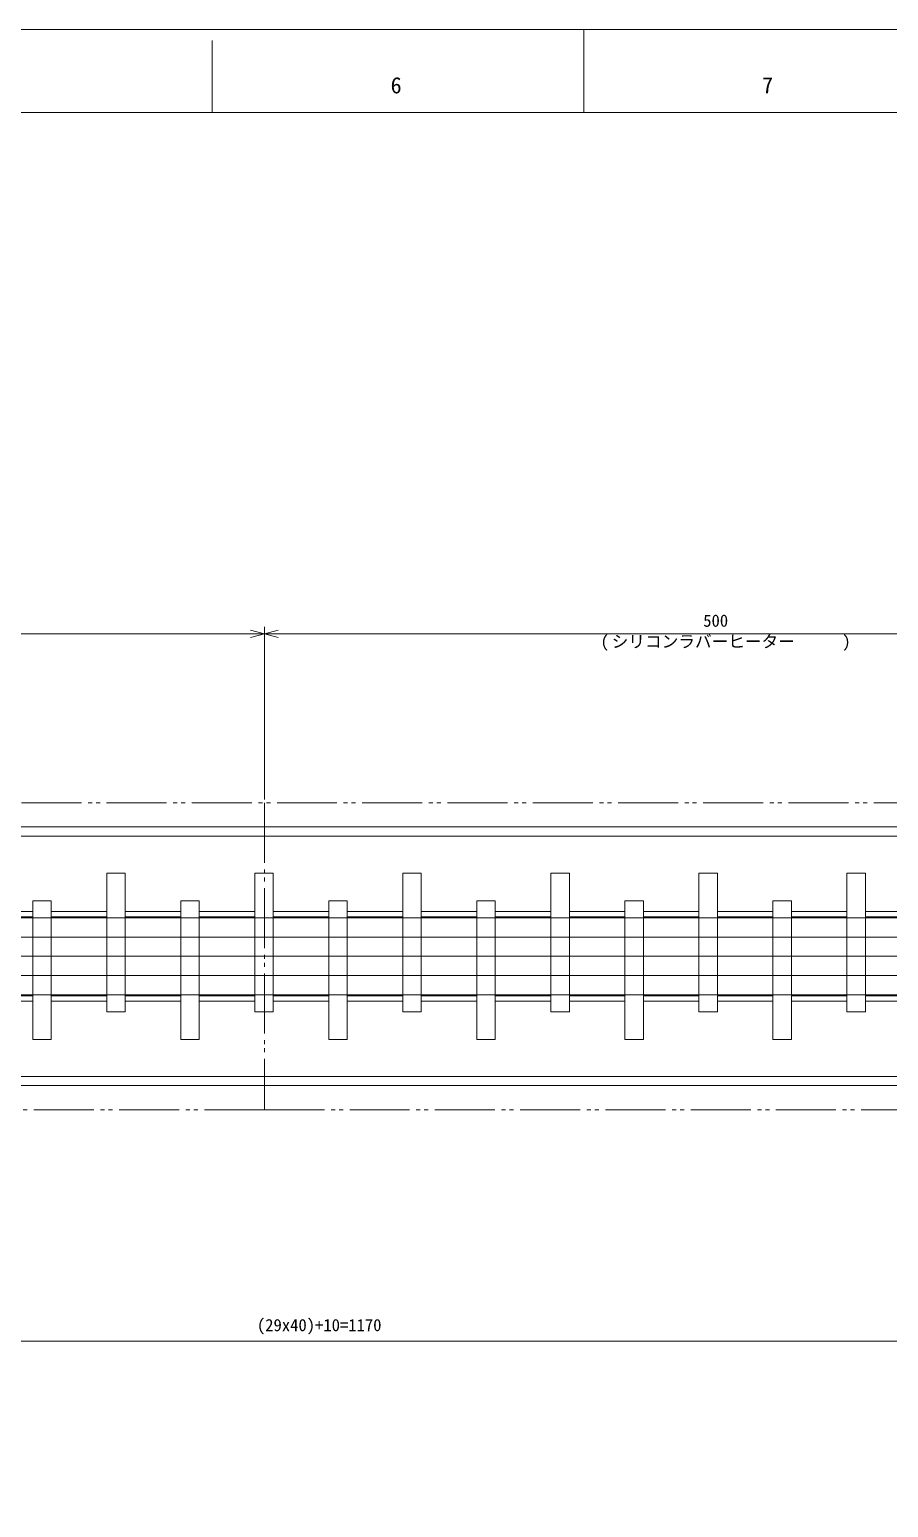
# Model space of a CAD drawing. Units: millimetres at full size. Extents: x -19442 to 19442, y -5866 to 5866.
# Drawn here: x -7058 to -6593, y -1 to 798 of the extents above; entities that cross this region are included whole.
import ezdxf
from ezdxf.enums import TextEntityAlignment as Align

# ---------------------------------------------------------------- set-up
doc = ezdxf.new("R2010")
doc.units = ezdxf.units.MM
doc.header["$LTSCALE"] = 3.6
doc.linetypes.add('CHAIN2', pattern=[12, 9, -1, 1, -1])
doc.linetypes.add('DOUBLE_CHAIN2', pattern=[12.8, 9, -1, 0.6, -0.6, 0.6, -1])
for name, color, linetype, lineweight in [('0-0_90_FRAME', 2, 'Continuous', 9), ('0-1_91_BLANK', 6, 'Continuous', 9), ('0-2_06_PHANTOM', 2, 'DOUBLE_CHAIN2', 9), ('0-3_04_HIDDEN', 7, 'Continuous', 9), ('0-4_05_CENTER', 2, 'CHAIN2', 9), ('0-5_08_DIM', 3, 'Continuous', 9), ('0-6_0', 2, 'Continuous', 9), ('0-7_10_DRAFT', 1, 'Continuous', 9)]:
    doc.layers.add(name, color=color, linetype=linetype, lineweight=lineweight)
doc.styles.add('ＭＳ ゴシック', font='')
doc.styles.add('ＭＳ Ｐゴシック', font='')
doc.styles.get('ＭＳ ゴシック').set_extended_font_data('MS Gothic')
doc.styles.get('ＭＳ Ｐゴシック').set_extended_font_data('MS PGothic')

# ---------------------------------------------------------------- blocks, each defined once
blk = doc.blocks.new('A$C757C1326_1')
at = {"layer": '0-3_04_HIDDEN'}
for p, q in [((4, 64.9), (1288, 64.9)), ((4, -64.9), (1288, -64.9))]:
    blk.add_line(p, q, dxfattribs=at)
at = {"layer": '0-4_05_CENTER'}
blk.add_line((-13.598, 0), (1372.498, 0), dxfattribs=at)
at = {"layer": '0-6_0', "color": 134}
for p, q in [((9, 69.9), (1285, 69.9)), ((9, -69.9), (1285, -69.9))]:
    blk.add_line(p, q, dxfattribs=at)
blk = doc.blocks.new('A$C501748FC_1')
at = {"layer": '0-3_04_HIDDEN', "color": 3}
for p, q in [((-317.892, 10.392), (-1548, 10.392)), ((-338.677, -10.392), (-1548, -10.392))]:
    blk.add_line(p, q, dxfattribs=at)
at = {"layer": '0-3_04_HIDDEN'}
blk.add_lwpolyline([(-1548, 20.785), (-301, 20.785), (-300, 19.785), (-300, -19.785), (-301, -20.785), (-1548, -20.785), (-1550, -18.785), (-1550, 18.785)], close=True, dxfattribs=at)
at = {"layer": '0-4_05_CENTER'}
blk.add_line((-1560, 0), (4.867, 0), dxfattribs=at)
blk = doc.blocks.new('A$C34C55DE4_1')
at = {"layer": '0-3_04_HIDDEN'}
for p, q in [((-30, 21.3), (0, 21.3)), ((-30, -21.3), (0, -21.3))]:
    blk.add_line(p, q, dxfattribs=at)
blk.add_lwpolyline([(-30, -24.3), (0, -24.3), (0, 24.3), (-30, 24.3)], close=True, dxfattribs=at)
at = {"layer": '0-7_10_DRAFT'}
blk.add_line((-30, 0), (0, 0), dxfattribs=at)
blk = doc.blocks.new('A$C5507311E_1')
at = {"layer": '0-3_04_HIDDEN'}
for p, q in [((-20.785, -10), (-20.785, 0)), ((20.785, -10), (20.785, 0))]:
    blk.add_line(p, q, dxfattribs=at)
at = {"layer": '0-3_04_HIDDEN', "color": 3}
for p, q in [((-10.392, -10), (-10.392, 0)), ((10.392, -10), (10.392, 0))]:
    blk.add_line(p, q, dxfattribs=at)
at = {"layer": '0-6_0', "color": 134}
blk.add_line((0, -10), (0, 0), dxfattribs=at)
blk.add_lwpolyline([(-45, 0), (-45, -10), (30, -10), (30, 0)], close=True, dxfattribs=at)
blk = doc.blocks.new('A$C00420161_1')
at = {"layer": '0-3_04_HIDDEN'}
for p, q in [((-20.785, 0), (-20.785, 10)), ((20.785, 0), (20.785, 10))]:
    blk.add_line(p, q, dxfattribs=at)
at = {"layer": '0-3_04_HIDDEN', "color": 3}
for p, q in [((-10.392, 0), (-10.392, 10)), ((10.392, 0), (10.392, 10))]:
    blk.add_line(p, q, dxfattribs=at)
at = {"layer": '0-6_0', "color": 134}
blk.add_lwpolyline([(-45, 10), (-45, 0), (30, 0), (30, 10)], close=True, dxfattribs=at)
at = {"layer": '0-7_10_DRAFT'}
blk.add_line((0, 0), (0, 10), dxfattribs=at)
blk = doc.blocks.new('A$C724029F7_1')
at = {"layer": '0-3_04_HIDDEN'}
for name, p, rotation in [('A$C5507311E_1', (-1078.213, 0), 270), ('A$C5507311E_1', (-998.213, 0), 270), ('A$C5507311E_1', (-918.213, 0), 270), ('A$C5507311E_1', (-838.213, 0), 270), ('A$C5507311E_1', (-758.213, 0), 270), ('A$C5507311E_1', (-678.213, 0), 270), ('A$C00420161_1', (-1118.213, 0), 90), ('A$C00420161_1', (-1038.213, 0), 90), ('A$C00420161_1', (-958.213, 0), 90), ('A$C00420161_1', (-878.213, 0), 90), ('A$C00420161_1', (-798.213, 0), 90), ('A$C00420161_1', (-718.213, 0), 90)]:
    blk.add_blockref(name, p, dxfattribs=dict(at, rotation=rotation))
for name, p in [('A$C34C55DE4_1', (-1128.213, 0)), ('A$C34C55DE4_1', (-1088.213, 0)), ('A$C34C55DE4_1', (-1048.213, 0)), ('A$C34C55DE4_1', (-1008.213, 0)), ('A$C34C55DE4_1', (-968.213, 0)), ('A$C34C55DE4_1', (-928.213, 0)), ('A$C34C55DE4_1', (-888.213, 0)), ('A$C34C55DE4_1', (-848.213, 0)), ('A$C34C55DE4_1', (-808.213, 0)), ('A$C34C55DE4_1', (-768.213, 0)), ('A$C34C55DE4_1', (-728.213, 0)), ('A$C34C55DE4_1', (-688.213, 0)), ('A$C34C55DE4_1', (-648.213, 0)), ('A$C501748FC_1', (0, 0))]:
    blk.add_blockref(name, p, dxfattribs=at)
blk = doc.blocks.new('A$C52611A06_1')
at = {"layer": '0-3_04_HIDDEN'}
blk.add_blockref('A$C724029F7_1', (283, 0), dxfattribs=at)
blk = doc.blocks.new('_Open30')
at = {"layer": '0-5_08_DIM', "color": 4}
blk.add_line((0, 0), (-1, 0), dxfattribs=at)
blk.add_lwpolyline([(-1, 0.26795), (0, 0), (-1, -0.26795)], dxfattribs=at)

msp = doc.modelspace()

# ---------------------------------------------------------------- linework, layer by layer
at = {"layer": '0-0_90_FRAME'}
msp.add_line((-6958.904, 752.669), (-6958.904, 791.555), dxfattribs=at)
at = {"layer": '0-0_90_FRAME', "color": 6}
msp.add_line((-6758.104, 797.555), (-6758.104, 752.669), dxfattribs=at)
msp.add_lwpolyline([(-7922.694, -912.492), (-5593.514, -912.492), (-5593.514, 752.669), (-7922.694, 752.669)], close=True, dxfattribs=at)
at = {"layer": '0-1_91_BLANK'}
msp.add_lwpolyline([(-8039.231, -951.204), (-5554.629, -951.204), (-5554.629, 797.555), (-8039.231, 797.555)], close=True, dxfattribs=at)
at = {"layer": '0-2_06_PHANTOM', "color": 4}
for points in [[(-7430.677, 379.552), (-6930.677, 379.552), (-6930.677, 213.752), (-7430.677, 213.752)], [(-6430.677, 379.552), (-6930.677, 379.552), (-6930.677, 213.752), (-6430.677, 213.752)]]:
    msp.add_lwpolyline(points, close=True, dxfattribs=at)
at = {"layer": '0-5_08_DIM'}
for p, q in [((-6930.677, 381.427), (-6930.677, 474.676)), ((-6930.677, 381.427), (-6930.677, 474.676)), ((-7423.177, 470.926), (-6938.177, 470.926)), ((-6923.177, 470.926), (-6438.177, 470.926)), ((-7448.39, 88.69), (-6293.39, 88.69))]:
    msp.add_line(p, q, dxfattribs=at)

# ---------------------------------------------------------------- block references
at = {"layer": '0-5_08_DIM', "xscale": 7.5, "yscale": 7.5}
msp.add_blockref('_Open30', (-6930.677, 470.926), dxfattribs=at)
at = {"layer": '0-5_08_DIM', "xscale": 7.5, "yscale": 7.5, "rotation": 180}
msp.add_blockref('_Open30', (-6930.677, 470.926), dxfattribs=at)
at = {"layer": '0-6_0'}
for name, p in [('A$C757C1326_1', (-7510.677, 296.652)), ('A$C52611A06_1', (-6210.677, 296.652))]:
    msp.add_blockref(name, p, dxfattribs=at)

# ---------------------------------------------------------------- texts
at = {"layer": '0-0_90_FRAME', "color": 134, "style": 'ＭＳ ゴシック'}
for s, p in [('6', (-6862.504, 760.414)), ('7', (-6661.704, 760.414))]:
    msp.add_text(s, height=8.798, dxfattribs=at).set_placement(p, align=Align.BOTTOM_LEFT)
at = {"layer": '0-5_08_DIM'}
for s, style, p in [('500', 'ＭＳ ゴシック', (-6693.534, 472.807)), ('(', 'ＭＳ ゴシック', (-6749.011, 461.551)), ('シリコンラバーヒーター', 'ＭＳ Ｐゴシック', (-6743.011, 461.551)), (')', 'ＭＳ ゴシック', (-6618.343, 461.551)), ('(29x40)+10=1170', 'ＭＳ ゴシック', (-6934.747, 92.065))]:
    msp.add_text(s, height=6.598, dxfattribs=dict(at, style=style)).set_placement(p, align=Align.BOTTOM_LEFT)

doc.saveas('drawing.dxf')
